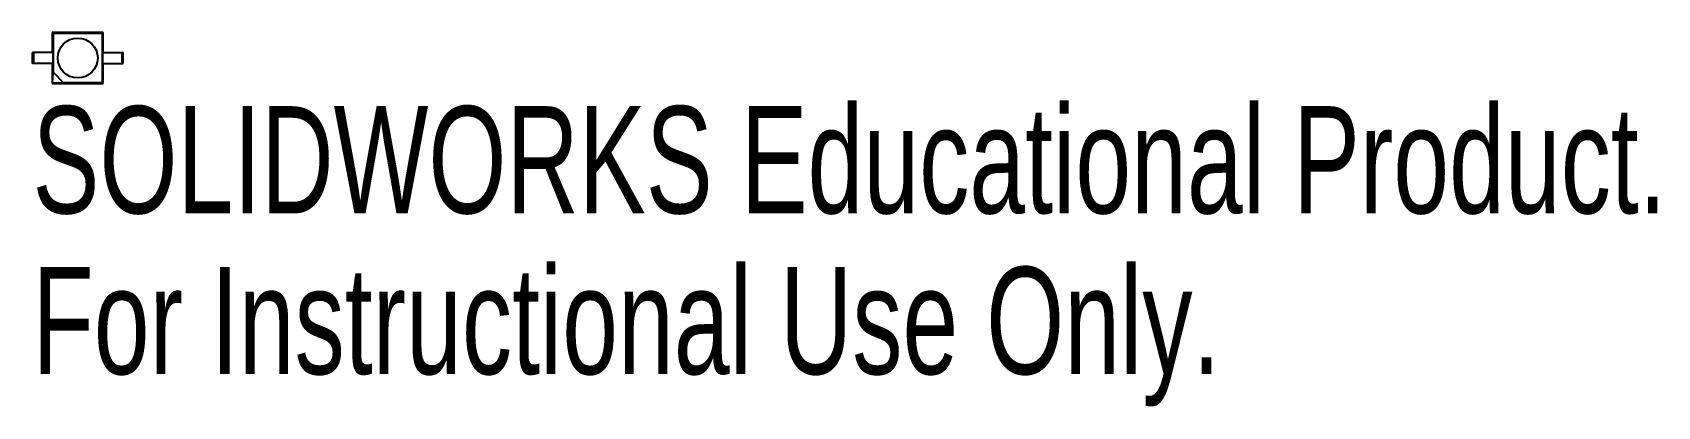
# Model space of a CAD drawing. Header units: millimetres. Extents: x -2 to 71.2, y -15.7 to 1.1.
import ezdxf

# ---------------------------------------------------------------- set-up
doc = ezdxf.new("R2010")
doc.units = ezdxf.units.MM
doc.styles.add('SLDTEXTSTYLE0', font='TXT', dxfattribs={"width": 0.7})

msp = doc.modelspace()

# ---------------------------------------------------------------- linework, layer by layer
at = {"color": 7, "linetype": 'Continuous', "lineweight": 25}
for p, q in [((-1.108, 1.108), (-1.15, 1.15)), ((1.15, 1.15), (-1.15, 1.15)), ((-1.15, 1.15), (-1.15, 0.25)), ((1.108, 1.108), (-1.108, 1.108)), ((-1.108, 1.108), (-1.108, -0.648)), ((1.108, 1.108), (1.15, 1.15)), ((1.108, -1.108), (1.108, 1.108)), ((1.15, 0.25), (1.15, 1.15)), ((-1.981, 0.25), (-2.041, 0.25)), ((-2.041, 0.25), (-2.041, -0.25)), ((-2.037, -0.25), (-2.037, 0.25)), ((-1.981, -0.25), (-1.981, 0.25)), ((-1.131, 0.25), (-1.131, -0.25)), ((1.131, -0.25), (1.131, 0.25)), ((1.981, 0.25), (1.981, -0.25)), ((1.981, 0.25), (2.041, 0.25)), ((2.037, 0.25), (2.037, -0.25)), ((2.041, -0.25), (2.041, 0.25)), ((-1.981, -0.25), (-2.041, -0.25)), ((-1.15, -0.25), (-1.15, -1.15)), ((-1.132, -1.132), (-1.113, -0.643)), ((-1.113, -0.643), (-0.643, -1.113)), ((1.15, -1.15), (1.15, -0.25)), ((1.981, -0.25), (2.041, -0.25)), ((-1.132, -1.132), (-1.15, -1.15)), ((-1.15, -1.15), (1.15, -1.15)), ((-0.643, -1.113), (-1.132, -1.132)), ((-0.648, -1.108), (1.108, -1.108)), ((1.108, -1.108), (1.15, -1.15))]:
    msp.add_line(p, q, dxfattribs=at)
msp.add_circle((0, 0), 0.9, dxfattribs=at)
for points in [[(-1.131, 0.25), (-1.15, 0.25), (-1.169, 0.25), (-1.241, 0.25), (-1.287, 0.25), (-1.364, 0.25), (-1.395, 0.25), (-1.444, 0.25), (-1.463, 0.25), (-1.507, 0.25), (-1.522, 0.25), (-1.553, 0.25), (-1.569, 0.25), (-1.613, 0.25), (-1.63, 0.25), (-1.673, 0.25), (-1.698, 0.25), (-1.758, 0.25), (-1.792, 0.25), (-1.875, 0.25), (-1.923, 0.25), (-1.981, 0.25)], [(1.131, 0.25), (1.15, 0.25), (1.169, 0.25), (1.241, 0.25), (1.287, 0.25), (1.364, 0.25), (1.395, 0.25), (1.444, 0.25), (1.463, 0.25), (1.507, 0.25), (1.522, 0.25), (1.553, 0.25), (1.569, 0.25), (1.613, 0.25), (1.63, 0.25), (1.673, 0.25), (1.698, 0.25), (1.758, 0.25), (1.792, 0.25), (1.875, 0.25), (1.923, 0.25), (1.981, 0.25)], [(-1.131, -0.25), (-1.15, -0.25), (-1.169, -0.25), (-1.241, -0.25), (-1.287, -0.25), (-1.364, -0.25), (-1.395, -0.25), (-1.444, -0.25), (-1.463, -0.25), (-1.507, -0.25), (-1.522, -0.25), (-1.553, -0.25), (-1.569, -0.25), (-1.613, -0.25), (-1.63, -0.25), (-1.673, -0.25), (-1.698, -0.25), (-1.758, -0.25), (-1.792, -0.25), (-1.875, -0.25), (-1.923, -0.25), (-1.981, -0.25)], [(1.131, -0.25), (1.15, -0.25), (1.169, -0.25), (1.241, -0.25), (1.287, -0.25), (1.364, -0.25), (1.395, -0.25), (1.444, -0.25), (1.463, -0.25), (1.507, -0.25), (1.522, -0.25), (1.553, -0.25), (1.569, -0.25), (1.613, -0.25), (1.63, -0.25), (1.673, -0.25), (1.698, -0.25), (1.758, -0.25), (1.792, -0.25), (1.875, -0.25), (1.923, -0.25), (1.981, -0.25)]]:
    msp.add_open_spline(points, degree=3, knots=[0.0545008, 0.0545008, 0.0545008, 0.0545008, 0.0816322, 0.0816322, 0.1632644, 0.1632644, 0.2448967, 0.2448967, 0.3265289, 0.3265289, 0.4897933, 0.4897933, 0.6530578, 0.6530578, 0.7317686, 0.7317686, 0.8104794, 0.8104794, 0.8891902, 0.8891902, 0.9679011, 0.9679011, 0.9679011, 0.9679011], dxfattribs=at)

# ---------------------------------------------------------------- texts
at = {"color": 7, "linetype": 'Continuous', "char_height": 4.83362, "attachment_point": 1, "style": 'SLDTEXTSTYLE0'}
for s, insert in [('SOLIDWORKS Educational Product.', (-2.041, -2.17)), ('For Instructional Use Only.', (-2.041, -9.42))]:
    msp.add_mtext(s, dxfattribs=dict(at, insert=insert))

doc.saveas('drawing.dxf')
